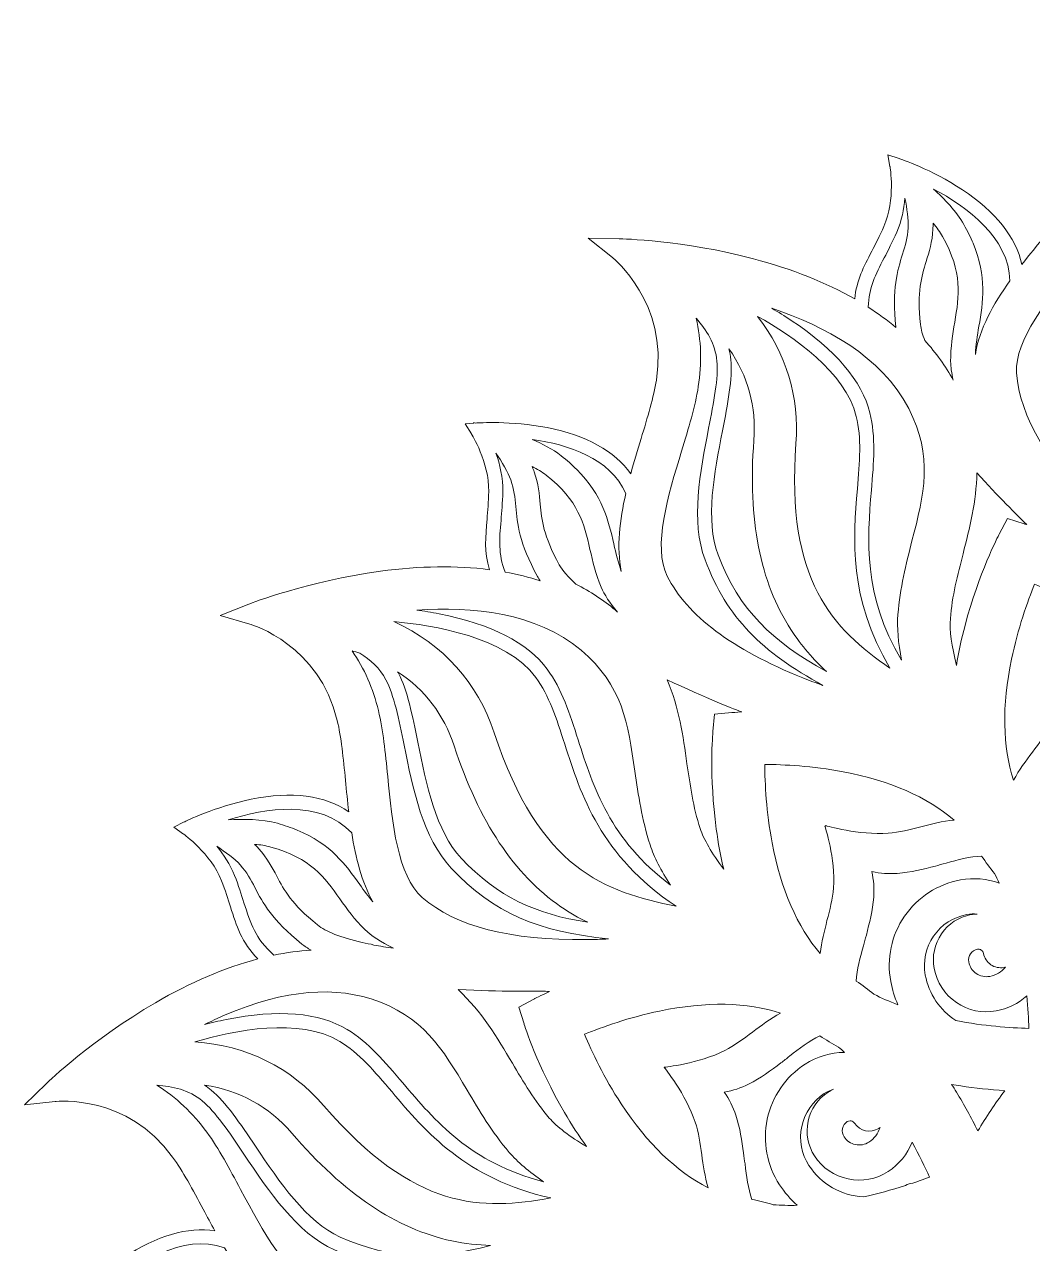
# Model space of a CAD drawing. Header units: millimetres. Extents: x 33 to 1311, y -849 to -20.
# Drawn here: x 903.3 to 1046.7, y -193.4 to -19.9 of the extents above; entities that cross this region are included whole.
import ezdxf

# ---------------------------------------------------------------- set-up
doc = ezdxf.new("R2010")
doc.units = ezdxf.units.MM
doc.header["$MEASUREMENT"] = 0
doc.layers.add('Layer 4', color=7, linetype='Continuous')

msp = doc.modelspace()

# ---------------------------------------------------------------- linework, layer by layer
at = {"layer": 'Layer 4', "lineweight": 0}
for points, knots in [([(1276.78, -244.55), (1276.68, -244.56), (1266.57, -245.61), (1260.06, -236.65), (1258.62, -234.67), (1257.2, -232.02), (1255.7, -229.21), (1255.09, -228.06), (1254.46, -226.88), (1253.81, -225.71), (1257.51, -226.09), (1261.66, -224.79), (1266.04, -221.84), (1270.42, -218.89), (1273.46, -215.37), (1273.59, -215.22), (1273.59, -215.22), (1274.68, -213.95), (1274.68, -213.95), (1274.68, -213.95), (1273.04, -213.6), (1273.04, -213.6), (1272.99, -213.58), (1268.4, -212.55), (1265.49, -209.53), (1264.47, -208.47), (1263.66, -207.51), (1262.88, -206.58), (1261.14, -204.5), (1259.67, -202.75), (1256.93, -201.42), (1260.96, -198.46), (1264.87, -194.52), (1268.57, -189.66), (1274.88, -181.38), (1278.35, -173.45), (1278.49, -173.12), (1278.49, -173.12), (1280.25, -169.06), (1280.25, -169.06), (1280.25, -169.06), (1276.39, -171.21), (1276.39, -171.21), (1276.3, -171.26), (1267.36, -176.09), (1257.92, -170.31), (1255.83, -169.03), (1253.51, -167.12), (1251.04, -165.1), (1249.87, -164.13), (1248.66, -163.14), (1247.43, -162.18), (1251.19, -161.23), (1254.71, -158.39), (1257.76, -153.78), (1260.68, -149.38), (1262.14, -144.96), (1262.2, -144.78), (1262.2, -144.78), (1262.73, -143.19), (1262.73, -143.19), (1262.73, -143.19), (1261.08, -143.48), (1261.08, -143.48), (1261.03, -143.49), (1256.39, -144.3), (1252.55, -142.62), (1251.19, -142.03), (1250.08, -141.45), (1249.01, -140.89), (1246.69, -139.68), (1244.72, -138.66), (1241.86, -138.42), (1244.3, -134.25), (1246.3, -129.3), (1247.8, -123.63), (1250.46, -113.57), (1250.63, -104.92), (1250.64, -104.55), (1250.64, -104.55), (1250.71, -100.14), (1250.71, -100.14), (1250.71, -100.14), (1247.96, -103.6), (1247.96, -103.6), (1247.9, -103.68), (1241.49, -111.57), (1230.55, -109.84), (1228.14, -109.46), (1225.26, -108.58), (1222.21, -107.65), (1220.66, -107.18), (1219.07, -106.7), (1217.47, -106.26), (1220.67, -103.97), (1222.89, -99.95), (1223.96, -94.43), (1224.97, -89.25), (1224.64, -84.61), (1224.62, -84.41), (1224.62, -84.41), (1224.49, -82.74), (1224.49, -82.74), (1224.49, -82.74), (1223.08, -83.65), (1223.08, -83.65), (1223.04, -83.67), (1219.06, -86.19), (1214.87, -86.11), (1213.4, -86.09), (1212.15, -85.97), (1210.94, -85.87), (1208.38, -85.64), (1206.21, -85.46), (1203.55, -86.28), (1204.18, -81.56), (1204.11, -76.3), (1203.34, -70.59), (1201.95, -60.27), (1198.8, -52.21), (1198.66, -51.87), (1198.66, -51.87), (1197.05, -47.8), (1197.05, -47.8), (1197.05, -47.8), (1195.83, -52.01), (1195.83, -52.01), (1195.71, -52.41), (1192.84, -61.86), (1182.13, -64.44), (1179.75, -65.01), (1176.75, -65.31), (1173.58, -65.61), (1171.87, -65.78), (1170.11, -65.95), (1168.35, -66.18), (1170.49, -62.83), (1171.04, -58.22), (1169.9, -52.64), (1168.85, -47.46), (1166.77, -43.31), (1166.68, -43.13), (1166.68, -43.13), (1165.92, -41.64), (1165.92, -41.64), (1165.92, -41.64), (1164.96, -43.01), (1164.96, -43.01), (1164.94, -43.05), (1162.22, -46.9), (1158.32, -48.43), (1156.95, -48.97), (1155.75, -49.35), (1154.59, -49.71), (1152.21, -50.46), (1150.18, -51.1), (1148.1, -52.78), (1146.86, -48.24), (1144.82, -43.49), (1141.97, -38.59), (1136.73, -29.59), (1130.74, -23.35), (1130.48, -23.09), (1130.48, -23.09), (1127.44, -19.95), (1127.44, -19.95), (1127.44, -19.95), (1127.92, -24.3), (1127.92, -24.3), (1127.96, -24.72), (1128.92, -34.55), (1120.02, -41.03), (1118.04, -42.47), (1115.38, -43.88), (1112.57, -45.38), (1111.06, -46.19), (1109.51, -47.02), (1107.97, -47.9), (1108.67, -43.99), (1107.4, -39.53), (1104.22, -34.81), (1101.27, -30.43), (1097.75, -27.39), (1097.61, -27.26), (1097.61, -27.26), (1096.33, -26.17), (1096.33, -26.17), (1096.33, -26.17), (1095.98, -27.81), (1095.98, -27.81), (1095.97, -27.86), (1094.93, -32.45), (1091.91, -35.36), (1090.85, -36.38), (1089.89, -37.19), (1088.96, -37.97), (1087.04, -39.57), (1085.41, -40.94), (1084.12, -43.29), (1081.25, -39.57), (1077.53, -35.95), (1073.02, -32.51), (1064.74, -26.21), (1056.81, -22.74), (1056.48, -22.59), (1056.48, -22.59), (1052.43, -20.83), (1052.43, -20.83), (1052.43, -20.83), (1054.57, -24.7), (1054.57, -24.7), (1054.62, -24.78), (1059.46, -33.72), (1053.68, -43.17), (1052.4, -45.26), (1050.49, -47.58), (1048.46, -50.04), (1047.38, -51.36), (1046.26, -52.72), (1045.19, -54.11), (1044.33, -50.24), (1041.45, -46.61), (1036.72, -43.47), (1032.32, -40.56), (1027.9, -39.09), (1027.72, -39.03), (1027.72, -39.03), (1026.13, -38.51), (1026.13, -38.51), (1026.13, -38.51), (1026.42, -40.16), (1026.42, -40.16), (1026.43, -40.21), (1027.24, -44.85), (1025.56, -48.69), (1024.97, -50.04), (1024.39, -51.16), (1023.83, -52.23), (1022.67, -54.45), (1021.68, -56.34), (1021.4, -59), (1017.31, -56.66), (1012.49, -54.74), (1007, -53.29), (996.94, -50.63), (988.28, -50.46), (987.92, -50.45), (987.92, -50.45), (983.5, -50.38), (983.5, -50.38), (983.5, -50.38), (986.96, -53.12), (986.96, -53.12), (987.04, -53.19), (994.93, -59.6), (993.2, -70.54), (992.82, -72.95), (991.95, -75.83), (991.02, -78.88), (990.52, -80.51), (990.01, -82.18), (989.55, -83.88), (987.27, -80.64), (983.24, -78.39), (977.67, -77.31), (972.49, -76.3), (967.85, -76.64), (967.65, -76.65), (967.65, -76.65), (967.5, -76.66), (967.5, -76.66), (967.5, -76.66), (967.19, -76.6), (967.19, -76.6), (967.19, -76.6), (967.25, -76.68), (967.25, -76.68), (967.25, -76.68), (965.98, -76.78), (965.98, -76.78), (965.98, -76.78), (966.89, -78.19), (966.89, -78.19), (966.91, -78.23), (969.43, -82.21), (969.35, -86.4), (969.33, -87.88), (969.22, -89.13), (969.11, -90.34), (968.89, -92.82), (968.7, -94.95), (969.45, -97.52), (964.78, -96.92), (959.59, -96.98), (953.95, -97.74), (943.64, -99.14), (935.58, -102.29), (935.24, -102.42), (935.24, -102.42), (931.17, -104.03), (931.17, -104.03), (931.17, -104.03), (935.37, -105.26), (935.37, -105.26), (935.77, -105.38), (945.23, -108.25), (947.81, -118.96), (948.38, -121.34), (948.67, -124.33), (948.98, -127.5), (949.12, -128.96), (949.27, -130.46), (949.45, -131.96), (946.08, -129.63), (941.34, -129.01), (935.55, -130.18), (930.38, -131.23), (926.22, -133.32), (926.05, -133.41), (926.05, -133.41), (924.55, -134.16), (924.55, -134.16), (924.55, -134.16), (925.93, -135.12), (925.93, -135.12), (925.97, -135.15), (929.82, -137.86), (931.35, -141.76), (931.89, -143.14), (932.26, -144.33), (932.63, -145.49), (933.48, -148.21), (934.2, -150.48), (936.49, -152.9), (931.85, -154.12), (926.98, -156.19), (921.95, -159.12), (912.96, -164.35), (906.72, -170.35), (906.46, -170.6), (906.46, -170.6), (903.31, -173.65), (903.31, -173.65), (903.31, -173.65), (907.67, -173.17), (907.67, -173.17), (908.08, -173.13), (917.92, -172.16), (924.4, -181.07), (925.83, -183.05), (927.25, -185.7), (928.75, -188.51), (929.29, -189.53), (929.84, -190.56), (930.41, -191.59), (926.54, -190.96), (922.14, -192.24), (917.5, -195.37), (913.12, -198.32), (910.08, -201.84), (909.95, -201.99), (909.95, -201.99), (908.86, -203.26), (908.86, -203.26), (908.86, -203.26), (910.49, -203.61), (910.49, -203.61), (910.54, -203.62), (915.14, -204.66), (918.04, -207.68), (919.07, -208.74), (919.87, -209.7), (920.65, -210.63), (922.6, -212.95), (924.2, -214.86), (927.62, -216.24), (923.56, -219.21), (919.61, -223.16), (915.88, -228.06), (909.57, -236.34), (906.1, -244.27), (905.96, -244.61), (905.96, -244.61), (904.2, -248.66), (904.2, -248.66), (904.2, -248.66), (908.06, -246.51), (908.06, -246.51), (908.15, -246.46), (917.09, -241.63), (926.54, -247.41), (928.62, -248.69), (930.95, -250.6), (933.41, -252.62), (934.25, -253.31), (935.11, -254.02), (935.98, -254.72), (932.17, -255.62), (928.6, -258.48), (925.5, -263.15), (922.59, -267.55), (921.12, -271.96), (921.06, -272.15), (921.06, -272.15), (920.54, -273.74), (920.54, -273.74), (920.54, -273.74), (922.19, -273.45), (922.19, -273.45), (922.24, -273.44), (926.88, -272.63), (930.72, -274.31), (932.07, -274.9), (933.18, -275.48), (934.26, -276.04), (936.99, -277.47), (939.23, -278.63), (943.04, -278.55), (940.39, -282.87), (938.24, -288.08), (936.65, -294.09), (933.99, -304.15), (933.82, -312.8), (933.81, -313.17), (933.81, -313.17), (933.74, -317.54), (933.74, -317.54), (933.74, -317.54), (936.49, -314.13), (936.49, -314.13), (936.75, -313.8), (943.02, -306.17), (953.9, -307.88), (956.31, -308.26), (959.19, -309.14), (962.24, -310.07), (963.15, -310.34), (964.07, -310.62), (965, -310.9), (961.94, -313.21), (959.81, -317.16), (958.76, -322.54), (957.76, -327.72), (958.09, -332.36), (958.11, -332.55), (958.11, -332.55), (958.23, -334.22), (958.23, -334.22), (958.23, -334.22), (959.64, -333.32), (959.64, -333.32), (959.68, -333.29), (963.66, -330.77), (967.85, -330.85), (969.33, -330.88), (970.58, -330.99), (971.79, -331.1), (974.94, -331.38), (977.51, -331.6), (981.14, -329.93), (980.28, -335.04), (980.25, -340.81), (981.11, -347.13), (982.5, -357.45), (985.66, -365.51), (985.79, -365.85), (985.79, -365.85), (987.4, -369.92), (987.4, -369.92), (987.4, -369.92), (988.63, -365.71), (988.63, -365.71), (988.74, -365.31), (991.62, -355.86), (1002.32, -353.28), (1004.7, -352.71), (1007.7, -352.42), (1010.87, -352.11), (1011.68, -352.03), (1012.5, -351.95), (1013.32, -351.86), (1011.55, -355.14), (1011.17, -359.48), (1012.24, -364.66), (1013.31, -369.85), (1015.42, -374.02), (1015.51, -374.2), (1015.51, -374.2), (1016.27, -375.7), (1016.27, -375.7), (1016.27, -375.7), (1017.24, -374.32), (1017.24, -374.32), (1017.26, -374.28), (1019.98, -370.43), (1023.91, -368.9), (1025.29, -368.37), (1026.5, -367.99), (1027.66, -367.63), (1030.69, -366.69), (1033.16, -365.92), (1035.88, -363), (1037.02, -368.12), (1039.22, -373.53), (1042.48, -379.13), (1047.72, -388.13), (1053.71, -394.37), (1053.97, -394.63), (1053.97, -394.63), (1057.04, -397.8), (1057.04, -397.8), (1057.04, -397.8), (1056.54, -393.42), (1056.54, -393.42), (1056.52, -393.31), (1055.48, -383.2), (1064.43, -376.69), (1066.41, -375.25), (1069.07, -373.84), (1071.88, -372.34), (1072.6, -371.95), (1073.34, -371.56), (1074.08, -371.16), (1073.86, -374.73), (1075.17, -378.71), (1077.99, -382.89), (1080.95, -387.26), (1084.46, -390.31), (1084.61, -390.43), (1084.61, -390.43), (1085.88, -391.53), (1085.88, -391.53), (1085.88, -391.53), (1086.24, -389.89), (1086.24, -389.89), (1086.25, -389.84), (1087.28, -385.25), (1090.3, -382.34), (1091.36, -381.31), (1092.33, -380.51), (1093.26, -379.73), (1095.63, -377.75), (1097.57, -376.12), (1098.95, -372.55), (1101.98, -376.94), (1106.16, -381.19), (1111.43, -385.21), (1119.71, -391.51), (1127.64, -394.98), (1127.97, -395.13), (1127.97, -395.13), (1132.02, -396.89), (1132.02, -396.89), (1132.02, -396.89), (1129.88, -393.03), (1129.88, -393.03), (1129.83, -392.94), (1124.99, -384), (1130.78, -374.55), (1132.05, -372.47), (1133.96, -370.14), (1135.99, -367.68), (1136.48, -367.08), (1136.98, -366.47), (1137.48, -365.86), (1138.72, -369.13), (1141.42, -372.2), (1145.49, -374.91), (1149.91, -377.85), (1154.34, -379.34), (1154.52, -379.4), (1154.52, -379.4), (1156.12, -379.93), (1156.12, -379.93), (1156.12, -379.93), (1155.82, -378.27), (1155.82, -378.27), (1155.81, -378.22), (1155, -373.55), (1156.67, -369.68), (1157.26, -368.32), (1157.84, -367.2), (1158.4, -366.12), (1159.81, -363.4), (1160.96, -361.16), (1160.9, -357.39), (1165.41, -360.34), (1170.96, -362.72), (1177.45, -364.43), (1187.52, -367.09), (1196.17, -367.27), (1196.53, -367.27), (1196.53, -367.27), (1200.95, -367.35), (1200.95, -367.35), (1200.95, -367.35), (1197.49, -364.6), (1197.49, -364.6), (1197.41, -364.53), (1189.52, -358.12), (1191.25, -347.18), (1191.63, -344.77), (1192.51, -341.89), (1193.43, -338.84), (1193.69, -338.02), (1193.94, -337.18), (1194.19, -336.33), (1196.57, -338.58), (1200.04, -340.18), (1204.47, -341.04), (1209.65, -342.05), (1214.29, -341.71), (1214.48, -341.7), (1214.48, -341.7), (1216.15, -341.57), (1216.15, -341.57), (1216.15, -341.57), (1215.25, -340.16), (1215.25, -340.16), (1215.22, -340.12), (1212.7, -336.14), (1212.78, -331.95), (1212.81, -330.47), (1212.92, -329.23), (1213.03, -328.02), (1213.28, -325.2), (1213.48, -322.84), (1212.33, -319.78), (1215.19, -320.34), (1218.26, -320.62), (1221.54, -320.62), (1224.39, -320.62), (1227.38, -320.41), (1230.51, -319.98), (1240.82, -318.59), (1248.88, -315.44), (1249.22, -315.31), (1249.22, -315.31), (1253.29, -313.7), (1253.29, -313.7), (1253.29, -313.7), (1249.09, -312.47), (1249.09, -312.47), (1248.69, -312.35), (1239.23, -309.48), (1236.65, -298.77), (1236.08, -296.39), (1235.79, -293.4), (1235.48, -290.22), (1235.38, -289.22), (1235.28, -288.2), (1235.17, -287.17), (1238.36, -288.65), (1242.46, -288.92), (1247.29, -287.94), (1252.46, -286.88), (1256.62, -284.8), (1256.79, -284.71), (1256.79, -284.71), (1258.28, -283.96), (1258.28, -283.96), (1258.28, -283.96), (1256.91, -283), (1256.91, -283), (1256.87, -282.97), (1253.02, -280.26), (1251.49, -276.36), (1250.95, -274.98), (1250.57, -273.78), (1250.21, -272.63), (1249.35, -269.9), (1248.64, -267.63), (1246.35, -265.22), (1251.47, -264.07), (1256.89, -261.87), (1262.5, -258.6), (1271.49, -253.37), (1277.73, -247.37), (1277.99, -247.12), (1277.99, -247.12), (1281.17, -244.05), (1281.17, -244.05), (1281.17, -244.05), (1276.78, -244.55), (1276.78, -244.55)], [0, 0, 0, 0, 1, 1, 1, 2, 2, 2, 3, 3, 3, 4, 4, 4, 5, 5, 5, 6, 6, 6, 7, 7, 7, 8, 8, 8, 9, 9, 9, 10, 10, 10, 11, 11, 11, 12, 12, 12, 13, 13, 13, 14, 14, 14, 15, 15, 15, 16, 16, 16, 17, 17, 17, 18, 18, 18, 19, 19, 19, 20, 20, 20, 21, 21, 21, 22, 22, 22, 23, 23, 23, 24, 24, 24, 25, 25, 25, 26, 26, 26, 27, 27, 27, 28, 28, 28, 29, 29, 29, 30, 30, 30, 31, 31, 31, 32, 32, 32, 33, 33, 33, 34, 34, 34, 35, 35, 35, 36, 36, 36, 37, 37, 37, 38, 38, 38, 39, 39, 39, 40, 40, 40, 41, 41, 41, 42, 42, 42, 43, 43, 43, 44, 44, 44, 45, 45, 45, 46, 46, 46, 47, 47, 47, 48, 48, 48, 49, 49, 49, 50, 50, 50, 51, 51, 51, 52, 52, 52, 53, 53, 53, 54, 54, 54, 55, 55, 55, 56, 56, 56, 57, 57, 57, 58, 58, 58, 59, 59, 59, 60, 60, 60, 61, 61, 61, 62, 62, 62, 63, 63, 63, 64, 64, 64, 65, 65, 65, 66, 66, 66, 67, 67, 67, 68, 68, 68, 69, 69, 69, 70, 70, 70, 71, 71, 71, 72, 72, 72, 73, 73, 73, 74, 74, 74, 75, 75, 75, 76, 76, 76, 77, 77, 77, 78, 78, 78, 79, 79, 79, 80, 80, 80, 81, 81, 81, 82, 82, 82, 83, 83, 83, 84, 84, 84, 85, 85, 85, 86, 86, 86, 87, 87, 87, 88, 88, 88, 89, 89, 89, 90, 90, 90, 91, 91, 91, 92, 92, 92, 93, 93, 93, 94, 94, 94, 95, 95, 95, 96, 96, 96, 97, 97, 97, 98, 98, 98, 99, 99, 99, 100, 100, 100, 101, 101, 101, 102, 102, 102, 103, 103, 103, 104, 104, 104, 105, 105, 105, 106, 106, 106, 107, 107, 107, 108, 108, 108, 109, 109, 109, 110, 110, 110, 111, 111, 111, 112, 112, 112, 113, 113, 113, 114, 114, 114, 115, 115, 115, 116, 116, 116, 117, 117, 117, 118, 118, 118, 119, 119, 119, 120, 120, 120, 121, 121, 121, 122, 122, 122, 123, 123, 123, 124, 124, 124, 125, 125, 125, 126, 126, 126, 127, 127, 127, 128, 128, 128, 129, 129, 129, 130, 130, 130, 131, 131, 131, 132, 132, 132, 133, 133, 133, 134, 134, 134, 135, 135, 135, 136, 136, 136, 137, 137, 137, 138, 138, 138, 139, 139, 139, 140, 140, 140, 141, 141, 141, 142, 142, 142, 143, 143, 143, 144, 144, 144, 145, 145, 145, 146, 146, 146, 147, 147, 147, 148, 148, 148, 149, 149, 149, 150, 150, 150, 151, 151, 151, 152, 152, 152, 153, 153, 153, 154, 154, 154, 155, 155, 155, 156, 156, 156, 157, 157, 157, 158, 158, 158, 159, 159, 159, 160, 160, 160, 161, 161, 161, 162, 162, 162, 163, 163, 163, 164, 164, 164, 165, 165, 165, 166, 166, 166, 167, 167, 167, 168, 168, 168, 169, 169, 169, 170, 170, 170, 171, 171, 171, 172, 172, 172, 173, 173, 173, 174, 174, 174, 175, 175, 175, 176, 176, 176, 177, 177, 177, 178, 178, 178, 179, 179, 179, 180, 180, 180, 181, 181, 181, 182, 182, 182, 183, 183, 183, 184, 184, 184, 185, 185, 185, 186, 186, 186, 187, 187, 187, 188, 188, 188, 189, 189, 189, 190, 190, 190, 191, 191, 191, 192, 192, 192, 193, 193, 193, 194, 194, 194, 195, 195, 195, 196, 196, 196, 197, 197, 197, 198, 198, 198, 199, 199, 199, 200, 200, 200, 201, 201, 201, 202, 202, 202, 203, 203, 203, 204, 204, 204, 205, 205, 205, 206, 206, 206, 207, 207, 207, 208, 208, 208, 209, 209, 209, 210, 210, 210, 211, 211, 211, 212, 212, 212, 213, 213, 213, 214, 214, 214, 215, 215, 215, 216, 216, 216, 217, 217, 217, 218, 218, 218, 219, 219, 219, 220, 220, 220, 221, 221, 221, 222, 222, 222, 223, 223, 223, 224, 224, 224, 225, 225, 225, 226, 226, 226, 227, 227, 227, 228, 228, 228, 228]), ([(1053.13, -53.86), (1055.29, -51.24), (1057.33, -48.76), (1058.82, -46.32), (1060.59, -43.43), (1061.73, -40.39), (1062.25, -37.24), (1062.98, -39.3), (1063.35, -41.66), (1062.64, -43.96), (1061.94, -46.26), (1059.98, -49.21), (1057.9, -52.34), (1054.4, -57.62), (1050.43, -63.61), (1050.26, -69.45), (1050.01, -78.3), (1052.65, -84.56), (1058.87, -92.31), (1058.12, -91.63), (1057.39, -90.95), (1056.69, -90.26), (1048.97, -82.71), (1044.84, -75.73), (1044.43, -69.52), (1044.11, -64.83), (1048.9, -59.01), (1053.13, -53.86)], [0, 0, 0, 0, 1, 1, 1, 2, 2, 2, 3, 3, 3, 4, 4, 4, 5, 5, 5, 6, 6, 6, 7, 7, 7, 8, 8, 8, 9, 9, 9, 9]), ([(1025.6, -53.16), (1026.15, -52.1), (1026.77, -50.91), (1027.39, -49.49), (1028.09, -47.89), (1028.42, -46.2), (1028.55, -44.69), (1028.83, -46.11), (1029.08, -47.76), (1029.02, -48.87), (1028.94, -50.3), (1028.6, -51.39), (1028.21, -52.64), (1027.49, -54.96), (1026.68, -57.58), (1027.26, -63.03), (1027.26, -63.05), (1027.27, -63.06), (1027.27, -63.08), (1026.06, -62.05), (1024.74, -61.08), (1023.32, -60.17), (1023.41, -57.36), (1024.33, -55.58), (1025.6, -53.16)], [0, 0, 0, 0, 1, 1, 1, 2, 2, 2, 3, 3, 3, 4, 4, 4, 5, 5, 5, 6, 6, 6, 7, 7, 7, 8, 8, 8, 8]), ([(1043.47, -56.42), (1041.09, -59.78), (1039.14, -63.29), (1038.56, -66.9), (1038.63, -65.53), (1038.84, -64.24), (1039.07, -62.89), (1039.64, -59.44), (1040.24, -55.9), (1038.24, -51.08), (1037.89, -50.24), (1037.46, -49.36), (1036.94, -48.43), (1035.88, -46.54), (1034.15, -44.75), (1032.62, -43.38), (1037.34, -45.88), (1043.36, -50.28), (1043.47, -56.42)], [0, 0, 0, 0, 1, 1, 1, 2, 2, 2, 3, 3, 3, 4, 4, 4, 5, 5, 5, 6, 6, 6, 6]), ([(1035.63, -62.31), (1035.34, -64.05), (1035.04, -65.85), (1035.05, -67.9), (1035.05, -68.68), (1035.17, -69.55), (1035.42, -70.55), (1034.34, -68.57), (1032.98, -66.68), (1031.38, -64.93), (1031.04, -64.06), (1030.83, -63.3), (1030.76, -62.66), (1030.25, -57.92), (1030.89, -55.86), (1031.57, -53.68), (1031.99, -52.32), (1032.43, -50.93), (1032.53, -49.06), (1032.54, -48.81), (1032.55, -48.54), (1032.54, -48.24), (1033.07, -48.86), (1033.54, -49.5), (1033.9, -50.14), (1036.8, -55.3), (1036.26, -58.54), (1035.63, -62.31)], [0, 0, 0, 0, 1, 1, 1, 2, 2, 2, 3, 3, 3, 4, 4, 4, 5, 5, 5, 6, 6, 6, 7, 7, 7, 8, 8, 8, 9, 9, 9, 9]), ([(1029.08, -74.58), (1032.62, -81.47), (1031.27, -86.74), (1029.55, -93.42), (1028.71, -96.71), (1027.84, -100.12), (1027.55, -103.91), (1027.4, -105.73), (1027.58, -107.89), (1028.06, -110.39), (1022.55, -101.09), (1023.19, -93.25), (1023.78, -86.2), (1024.11, -82.31), (1024.41, -78.64), (1023.57, -75.22), (1022.44, -70.67), (1018.68, -66.24), (1012.38, -62.05), (1011.44, -61.42), (1010.51, -60.85), (1009.63, -60.34), (1017.04, -62.82), (1025.25, -67.15), (1029.08, -74.58)], [0, 0, 0, 0, 1, 1, 1, 2, 2, 2, 3, 3, 3, 4, 4, 4, 5, 5, 5, 6, 6, 6, 7, 7, 7, 8, 8, 8, 8]), ([(996.79, -80.64), (997.78, -77.38), (998.71, -74.31), (999.16, -71.48), (999.69, -68.13), (999.58, -64.87), (998.85, -61.76), (1000.32, -63.38), (1001.58, -65.43), (1001.81, -67.84), (1002.03, -70.23), (1001.35, -73.71), (1000.63, -77.39), (999.42, -83.61), (998.04, -90.67), (1000.12, -96.12), (1003.28, -104.42), (1008.13, -109.2), (1016.89, -113.99), (1015.91, -113.64), (1014.95, -113.27), (1014.01, -112.9), (1003.99, -108.88), (997.5, -104.01), (994.74, -98.43), (992.65, -94.22), (994.85, -87), (996.79, -80.64)], [0, 0, 0, 0, 1, 1, 1, 2, 2, 2, 3, 3, 3, 4, 4, 4, 5, 5, 5, 6, 6, 6, 7, 7, 7, 8, 8, 8, 9, 9, 9, 9]), ([(1021.63, -75.71), (1022.39, -78.8), (1022.11, -82.15), (1021.79, -86.04), (1021.2, -93.09), (1020.5, -101.58), (1026.42, -111.53), (1018.34, -105.94), (1011.57, -99.13), (1013.05, -79.57), (1013.55, -72.93), (1011.66, -66.75), (1007.58, -61.48), (1012.67, -64.32), (1020.07, -69.41), (1021.63, -75.71)], [0, 0, 0, 0, 1, 1, 1, 2, 2, 2, 3, 3, 3, 4, 4, 4, 5, 5, 5, 5]), ([(1012.33, -106.04), (1013.83, -108.36), (1015.56, -110.31), (1017.39, -112.02), (1009.62, -107.72), (1004.98, -103.27), (1001.99, -95.41), (1000.11, -90.49), (1001.43, -83.73), (1002.6, -77.78), (1003.34, -73.95), (1004.05, -70.33), (1003.8, -67.65), (1003.75, -67.11), (1003.65, -66.59), (1003.52, -66.08), (1006.23, -69.97), (1007.42, -74.33), (1007.06, -79.12), (1006.21, -90.45), (1007.93, -99.25), (1012.33, -106.04)], [0, 0, 0, 0, 1, 1, 1, 2, 2, 2, 3, 3, 3, 4, 4, 4, 5, 5, 5, 6, 6, 6, 7, 7, 7, 7]), ([(988.85, -86.67), (987.97, -90.5), (987.52, -94.32), (988.21, -97.76), (987.75, -96.46), (987.45, -95.18), (987.14, -93.84), (986.36, -90.44), (985.55, -86.95), (981.86, -83.26), (981.22, -82.61), (980.48, -81.96), (979.64, -81.3), (978.45, -80.37), (976.98, -79.6), (975.54, -78.99), (980.59, -79.7), (986.64, -81.63), (988.85, -86.67)], [0, 0, 0, 0, 1, 1, 1, 2, 2, 2, 3, 3, 3, 4, 4, 4, 5, 5, 5, 6, 6, 6, 6]), ([(971.1, -90.51), (971.21, -89.33), (971.32, -87.99), (971.35, -86.44), (971.39, -84.44), (970.94, -82.51), (970.38, -80.94), (971.2, -82.17), (972.12, -83.66), (972.49, -84.74), (972.97, -86.1), (973.07, -87.23), (973.19, -88.54), (973.41, -90.95), (973.67, -93.68), (976.29, -98.5), (976.4, -98.7), (976.53, -98.91), (976.66, -99.11), (975.08, -98.59), (973.42, -98.18), (971.68, -97.86), (970.69, -95.23), (970.86, -93.23), (971.1, -90.51)], [0, 0, 0, 0, 1, 1, 1, 2, 2, 2, 3, 3, 3, 4, 4, 4, 5, 5, 5, 6, 6, 6, 7, 7, 7, 8, 8, 8, 8]), ([(987.67, -103.55), (987.56, -103.44), (987.44, -103.34), (987.33, -103.25), (985.67, -101.84), (983.8, -100.61), (981.76, -99.58), (980.63, -98.57), (979.83, -97.64), (979.38, -96.82), (977.1, -92.64), (976.9, -90.49), (976.69, -88.21), (976.56, -86.8), (976.43, -85.34), (975.81, -83.58), (975.73, -83.34), (975.63, -83.09), (975.51, -82.82), (976.23, -83.19), (976.92, -83.6), (977.5, -84.05), (982.15, -87.71), (982.89, -90.91), (983.75, -94.63), (984.15, -96.35), (984.56, -98.13), (985.35, -100.02), (985.79, -101.08), (986.56, -102.24), (987.67, -103.55)], [0, 0, 0, 0, 1, 1, 1, 2, 2, 2, 3, 3, 3, 4, 4, 4, 5, 5, 5, 6, 6, 6, 7, 7, 7, 8, 8, 8, 9, 9, 9, 10, 10, 10, 10]), ([(1045.5, -90.99), (1045.5, -90.99), (1043.12, -90.25), (1043.12, -90.25), (1043.12, -90.25), (1041.96, -92.46), (1041.96, -92.46), (1041.84, -92.68), (1039.04, -98.03), (1037.09, -105.45), (1036.59, -107.37), (1036.18, -109.27), (1035.88, -111.13), (1035.19, -108.38), (1034.88, -106.11), (1035.01, -104.48), (1035.25, -101.33), (1036.04, -98.24), (1036.81, -95.26), (1037.75, -91.58), (1038.71, -87.82), (1038.77, -83.73), (1041.79, -87.07), (1044.54, -89.81), (1045.87, -91.11), (1045.65, -91.04), (1045.52, -91), (1045.5, -90.99)], [0, 0, 0, 0, 1, 1, 1, 2, 2, 2, 3, 3, 3, 4, 4, 4, 5, 5, 5, 6, 6, 6, 7, 7, 7, 8, 8, 8, 9, 9, 9, 9]), ([(1068.85, -117.2), (1067.24, -116.71), (1065.62, -116.48), (1064.12, -116.27), (1062.55, -116.05), (1060.94, -115.82), (1059.47, -115.34), (1055.51, -114.03), (1051.52, -111.01), (1051.52, -111.01), (1051.52, -111.01), (1051.17, -115.83), (1049.29, -119.55), (1048.6, -120.94), (1047.62, -122.24), (1046.67, -123.5), (1045.76, -124.7), (1044.79, -126), (1044, -127.46), (1042.43, -122.68), (1042.32, -116.91), (1043.7, -110.27), (1044.6, -105.92), (1045.99, -102.05), (1046.99, -99.57), (1049.46, -100.62), (1053.18, -102.37), (1056.89, -104.81), (1062.57, -108.54), (1066.58, -112.7), (1068.85, -117.2)], [0, 0, 0, 0, 1, 1, 1, 2, 2, 2, 3, 3, 3, 4, 4, 4, 5, 5, 5, 6, 6, 6, 7, 7, 7, 8, 8, 8, 9, 9, 9, 10, 10, 10, 10]), ([(982.5, -108.98), (988.4, -113.99), (989.17, -119.37), (990.14, -126.2), (990.63, -129.56), (991.12, -133.04), (992.3, -136.67), (992.87, -138.39), (993.84, -140.31), (995.22, -142.41), (986.61, -135.93), (984.22, -128.46), (982.07, -121.74), (980.88, -118.02), (979.76, -114.51), (977.67, -111.68), (974.89, -107.9), (969.71, -105.25), (962.3, -103.79), (961.19, -103.57), (960.13, -103.4), (959.12, -103.26), (966.91, -102.73), (976.13, -103.59), (982.5, -108.98)], [0, 0, 0, 0, 1, 1, 1, 2, 2, 2, 3, 3, 3, 4, 4, 4, 5, 5, 5, 6, 6, 6, 7, 7, 7, 8, 8, 8, 8]), ([(970.14, -120.72), (967.8, -113.6), (962.88, -108.16), (955.87, -104.91), (961.47, -105.4), (971.79, -107.08), (976.06, -112.86), (977.95, -115.43), (978.98, -118.64), (980.16, -122.35), (982.45, -129.5), (985.24, -138.21), (996, -145.4), (985.91, -143.36), (976.53, -140.19), (970.14, -120.72)], [0, 0, 0, 0, 1, 1, 1, 2, 2, 2, 3, 3, 3, 4, 4, 4, 5, 5, 5, 5]), ([(954.98, -126.93), (954.65, -123.54), (954.34, -120.35), (953.67, -117.57), (952.91, -114.42), (951.65, -111.57), (949.91, -109.05), (950.27, -109.16), (950.64, -109.28), (951.02, -109.41), (952.5, -110.32), (953.86, -111.53), (954.74, -113.19), (955.86, -115.31), (956.57, -118.78), (957.31, -122.46), (958.57, -128.67), (959.99, -135.71), (964, -139.96), (970.11, -146.43), (976.43, -148.98), (986.39, -150.05), (985.32, -150.1), (984.27, -150.14), (983.24, -150.15), (972.44, -150.27), (964.59, -148.26), (959.9, -144.15), (956.36, -141.06), (955.63, -133.56), (954.98, -126.93)], [0, 0, 0, 0, 1, 1, 1, 2, 2, 2, 3, 3, 3, 4, 4, 4, 5, 5, 5, 6, 6, 6, 7, 7, 7, 8, 8, 8, 9, 9, 9, 10, 10, 10, 10]), ([(983.43, -147.68), (976, -146.52), (970.64, -144.07), (965.46, -138.59), (961.84, -134.75), (960.48, -128.01), (959.27, -122.06), (958.5, -118.24), (957.77, -114.63), (956.51, -112.25), (956.47, -112.18), (956.43, -112.11), (956.39, -112.04), (960.27, -114.58), (962.97, -118.11), (964.44, -122.6), (967.99, -133.39), (972.95, -140.87), (979.61, -145.46), (980.87, -146.32), (982.14, -147.05), (983.43, -147.68)], [0, 0, 0, 0, 1, 1, 1, 2, 2, 2, 3, 3, 3, 4, 4, 4, 5, 5, 5, 6, 6, 6, 7, 7, 7, 7]), ([(1005.31, -117.75), (1005.31, -117.75), (1005.34, -117.76), (1005.34, -117.76), (1004.5, -117.8), (1004, -117.85), (1003.95, -117.85), (1003.95, -117.85), (1001.47, -118.08), (1001.47, -118.08), (1001.47, -118.08), (1001.24, -120.56), (1001.24, -120.56), (1001.21, -120.81), (1000.68, -126.81), (1001.72, -134.43), (1001.98, -136.4), (1002.33, -138.3), (1002.77, -140.13), (1001.07, -137.86), (999.93, -135.88), (999.42, -134.33), (998.44, -131.32), (997.99, -128.17), (997.55, -125.12), (996.99, -121.18), (996.41, -117.14), (994.73, -113.17), (1000.17, -115.76), (1004.7, -117.52), (1005.31, -117.75)], [0, 0, 0, 0, 1, 1, 1, 2, 2, 2, 3, 3, 3, 4, 4, 4, 5, 5, 5, 6, 6, 6, 7, 7, 7, 8, 8, 8, 9, 9, 9, 10, 10, 10, 10]), ([(1035.54, -133.14), (1033.87, -133.3), (1032.29, -133.71), (1030.82, -134.09), (1029.29, -134.48), (1027.71, -134.89), (1026.17, -135.01), (1022.01, -135.31), (1017.29, -133.93), (1017.29, -133.93), (1017.29, -133.93), (1017.29, -133.93), (1017.29, -133.93), (1017.29, -133.93), (1017.29, -133.93), (1017.29, -133.93), (1017.29, -133.93), (1017.17, -134.05), (1017.17, -134.05), (1017.17, -134.05), (1018.69, -138.63), (1018.38, -142.79), (1018.27, -144.34), (1017.86, -145.92), (1017.46, -147.44), (1017.09, -148.9), (1016.68, -150.47), (1016.51, -152.13), (1013.23, -148.32), (1010.93, -143.02), (1009.66, -136.36), (1008.82, -132), (1008.63, -127.89), (1008.61, -125.22), (1011.28, -125.24), (1015.39, -125.44), (1019.75, -126.27), (1026.43, -127.54), (1031.73, -129.85), (1035.54, -133.14)], [0, 0, 0, 0, 1, 1, 1, 2, 2, 2, 3, 3, 3, 4, 4, 4, 5, 5, 5, 6, 6, 6, 7, 7, 7, 8, 8, 8, 9, 9, 9, 10, 10, 10, 11, 11, 11, 12, 12, 12, 13, 13, 13, 13]), ([(949.86, -134.96), (950.43, -138.51), (951.29, -141.94), (952.85, -144.77), (952.21, -143.98), (951.62, -143.17), (951.02, -142.32), (948.99, -139.48), (946.9, -136.56), (942.09, -134.56), (941.24, -134.21), (940.31, -133.89), (939.29, -133.6), (937.07, -132.98), (934.39, -132.97), (932.28, -133.11), (937.53, -131.45), (945.41, -130.14), (949.86, -134.96)], [0, 0, 0, 0, 1, 1, 1, 2, 2, 2, 3, 3, 3, 4, 4, 4, 5, 5, 5, 6, 6, 6, 6]), ([(934.54, -144.89), (934.18, -143.76), (933.78, -142.47), (933.21, -141.03), (932.58, -139.43), (931.64, -138.02), (930.68, -136.87), (931.89, -137.68), (933.26, -138.68), (934, -139.51), (934.96, -140.59), (935.49, -141.59), (936.1, -142.75), (937.23, -144.9), (938.5, -147.33), (942.77, -150.77), (943.16, -151.08), (943.6, -151.37), (944.08, -151.65), (942.36, -151.75), (940.6, -151.98), (938.79, -152.35), (936.13, -149.95), (935.47, -147.87), (934.54, -144.89)], [0, 0, 0, 0, 1, 1, 1, 2, 2, 2, 3, 3, 3, 4, 4, 4, 5, 5, 5, 6, 6, 6, 7, 7, 7, 8, 8, 8, 8]), ([(955.8, -151.37), (954.82, -151.23), (953.89, -151.07), (953.02, -150.91), (952.49, -150.78), (951.92, -150.66), (951.33, -150.55), (948.33, -149.86), (946.19, -149.02), (944.98, -148.04), (941.28, -145.06), (940.28, -143.15), (939.21, -141.12), (938.55, -139.87), (937.87, -138.57), (936.62, -137.18), (936.46, -136.99), (936.27, -136.79), (936.05, -136.59), (936.86, -136.65), (937.65, -136.77), (938.36, -136.97), (944.05, -138.56), (945.97, -141.24), (948.18, -144.35), (949.21, -145.79), (950.27, -147.27), (951.73, -148.72), (951.73, -148.72), (951.73, -148.72), (951.73, -148.72), (952.63, -149.62), (953.97, -150.49), (955.8, -151.37)], [0, 0, 0, 0, 1, 1, 1, 2, 2, 2, 3, 3, 3, 4, 4, 4, 5, 5, 5, 6, 6, 6, 7, 7, 7, 8, 8, 8, 9, 9, 9, 10, 10, 10, 11, 11, 11, 11]), ([(1036.45, -141.65), (1033.19, -142.26), (1030.37, -144.1), (1028.49, -146.82), (1026.62, -149.55), (1025.92, -152.85), (1026.53, -156.1), (1026.74, -157.24), (1027.08, -158.35), (1027.55, -159.41), (1026.34, -158.95), (1025.2, -158.45), (1024.14, -157.91), (1023.32, -157.25), (1022.49, -156.62), (1021.63, -156.04), (1021.7, -154.38), (1022.18, -152.67), (1022.64, -151.02), (1022.78, -150.5), (1022.93, -149.99), (1023.06, -149.49), (1023.5, -147.79), (1023.95, -146.03), (1024.1, -144.09), (1024.19, -142.88), (1024.1, -141.67), (1023.84, -140.46), (1025.04, -140.72), (1026.25, -140.81), (1027.46, -140.72), (1029.4, -140.58), (1031.16, -140.12), (1032.87, -139.68), (1033.37, -139.55), (1033.87, -139.41), (1034.39, -139.27), (1036.06, -138.8), (1037.77, -138.32), (1039.45, -138.26), (1040.03, -139.1), (1040.65, -139.94), (1041.3, -140.74), (1041.53, -141.19), (1041.75, -141.65), (1041.96, -142.12), (1040.22, -141.47), (1038.32, -141.31), (1036.45, -141.65)], [0, 0, 0, 0, 1, 1, 1, 2, 2, 2, 3, 3, 3, 4, 4, 4, 5, 5, 5, 6, 6, 6, 7, 7, 7, 8, 8, 8, 9, 9, 9, 10, 10, 10, 11, 11, 11, 12, 12, 12, 13, 13, 13, 14, 14, 14, 15, 15, 15, 16, 16, 16, 16]), ([(1035.8, -161.67), (1033.52, -160.2), (1031.94, -157.85), (1031.44, -155.19), (1031.08, -153.25), (1031.5, -151.28), (1032.62, -149.65), (1033.73, -148.03), (1035.42, -146.93), (1037.36, -146.57), (1037.85, -146.48), (1038.34, -146.46), (1038.82, -146.5), (1038.53, -146.51), (1038.24, -146.54), (1037.94, -146.59), (1036.22, -146.91), (1034.73, -147.88), (1033.74, -149.33), (1032.75, -150.77), (1032.38, -152.51), (1032.7, -154.23), (1033.07, -156.22), (1034.19, -157.94), (1035.86, -159.09), (1037.52, -160.23), (1039.53, -160.66), (1041.52, -160.29), (1043.17, -159.98), (1044.67, -159.23), (1045.88, -158.12), (1046.05, -159.87), (1046.14, -161.45), (1046.18, -162.78), (1043.44, -162.7), (1039.78, -162.42), (1035.8, -161.67)], [0, 0, 0, 0, 1, 1, 1, 2, 2, 2, 3, 3, 3, 4, 4, 4, 5, 5, 5, 6, 6, 6, 7, 7, 7, 8, 8, 8, 9, 9, 9, 10, 10, 10, 11, 11, 11, 12, 12, 12, 12]), ([(1042.64, -154.1), (1042.71, -154.09), (1042.78, -154.07), (1042.85, -154.05), (1042.28, -154.74), (1041.5, -155.21), (1040.61, -155.37), (1039.93, -155.5), (1039.25, -155.35), (1038.68, -154.96), (1038.12, -154.58), (1037.74, -153.99), (1037.62, -153.32), (1037.54, -152.9), (1037.62, -152.5), (1037.86, -152.16), (1038.1, -151.81), (1038.45, -151.58), (1038.86, -151.51), (1038.9, -151.5), (1038.95, -151.5), (1039, -151.5), (1039.15, -151.5), (1039.29, -151.54), (1039.41, -151.63), (1039.58, -151.74), (1039.69, -151.9), (1039.72, -152.1), (1039.84, -152.76), (1040.21, -153.33), (1040.76, -153.71), (1041.32, -154.08), (1041.98, -154.23), (1042.64, -154.1)], [0, 0, 0, 0, 1, 1, 1, 2, 2, 2, 3, 3, 3, 4, 4, 4, 5, 5, 5, 6, 6, 6, 7, 7, 7, 8, 8, 8, 9, 9, 9, 10, 10, 10, 11, 11, 11, 11]), ([(952.62, -158.59), (959.99, -160.95), (962.77, -165.64), (966.28, -171.56), (968.01, -174.49), (969.8, -177.52), (972.28, -180.41), (973.45, -181.78), (975.08, -183.17), (977.15, -184.58), (966.75, -181.89), (961.68, -175.91), (957.13, -170.53), (954.61, -167.55), (952.23, -164.74), (949.22, -162.92), (945.2, -160.5), (939.41, -160.02), (931.99, -161.51), (930.93, -161.73), (929.91, -161.97), (928.95, -162.21), (929.4, -161.99), (929.84, -161.78), (930.28, -161.57), (930.28, -161.57), (930.28, -161.57), (930.28, -161.57), (938.84, -157.59), (946.36, -156.58), (952.62, -158.59)], [0, 0, 0, 0, 1, 1, 1, 2, 2, 2, 3, 3, 3, 4, 4, 4, 5, 5, 5, 6, 6, 6, 7, 7, 7, 8, 8, 8, 9, 9, 9, 10, 10, 10, 10]), ([(976.88, -157.46), (977.25, -157.49), (977.63, -157.51), (978.01, -157.53), (976.68, -158.13), (975.91, -158.53), (975.84, -158.57), (975.84, -158.57), (973.64, -159.73), (973.64, -159.73), (973.64, -159.73), (974.37, -162.11), (974.37, -162.11), (974.45, -162.36), (976.27, -168.13), (980.12, -174.74), (981.12, -176.45), (982.17, -178.07), (983.27, -179.59), (980.84, -178.15), (979.02, -176.76), (977.96, -175.52), (975.91, -173.12), (974.29, -170.38), (972.71, -167.73), (970.57, -164.1), (968.37, -160.39), (965, -157.25), (971.09, -157.58), (976.16, -157.48), (976.88, -157.46)], [0, 0, 0, 0, 1, 1, 1, 2, 2, 2, 3, 3, 3, 4, 4, 4, 5, 5, 5, 6, 6, 6, 7, 7, 7, 8, 8, 8, 9, 9, 9, 10, 10, 10, 10]), ([(1010.87, -160.61), (1009.39, -161.4), (1008.09, -162.38), (1006.87, -163.3), (1005.61, -164.24), (1004.31, -165.22), (1002.93, -165.92), (999.2, -167.8), (994.33, -168.29), (994.33, -168.29), (994.33, -168.29), (994.32, -168.32), (994.32, -168.32), (994.32, -168.32), (994.31, -168.32), (994.31, -168.32), (994.31, -168.32), (994.32, -168.32), (994.32, -168.32), (994.32, -168.32), (997.41, -172.13), (998.71, -176.1), (999.2, -177.57), (999.43, -179.18), (999.65, -180.74), (999.86, -182.23), (1000.08, -183.84), (1000.56, -185.43), (996.07, -183.17), (991.92, -179.16), (988.19, -173.5), (985.76, -169.79), (984, -166.07), (982.96, -163.6), (985.44, -162.6), (989.31, -161.21), (993.66, -160.3), (1000.31, -158.93), (1006.09, -159.03), (1010.87, -160.61)], [0, 0, 0, 0, 1, 1, 1, 2, 2, 2, 3, 3, 3, 4, 4, 4, 5, 5, 5, 6, 6, 6, 7, 7, 7, 8, 8, 8, 9, 9, 9, 10, 10, 10, 11, 11, 11, 12, 12, 12, 13, 13, 13, 13]), ([(945.9, -173.77), (941.2, -168.31), (934.9, -165.2), (927.56, -164.69), (933.12, -163.04), (942.42, -161.15), (948.18, -164.63), (950.91, -166.28), (953.09, -168.85), (955.6, -171.82), (960.34, -177.42), (966.09, -184.21), (978.17, -186.88), (968.44, -188.68), (958.79, -188.76), (945.9, -173.77)], [0, 0, 0, 0, 1, 1, 1, 2, 2, 2, 3, 3, 3, 4, 4, 4, 5, 5, 5, 5]), ([(1010.91, -167.68), (1011.32, -167.37), (1011.73, -167.04), (1012.15, -166.71), (1013.51, -165.64), (1014.91, -164.54), (1016.44, -163.84), (1017.3, -164.4), (1018.19, -164.94), (1019.11, -165.43), (1019.39, -165.67), (1019.67, -165.92), (1019.94, -166.18), (1017.97, -166.19), (1016.04, -166.76), (1014.34, -167.86), (1011.57, -169.67), (1009.66, -172.44), (1008.97, -175.68), (1008.29, -178.92), (1008.9, -182.23), (1010.71, -185.01), (1011.42, -186.1), (1012.26, -187.08), (1013.22, -187.94), (1012.04, -187.97), (1010.91, -187.94), (1009.81, -187.86), (1008.81, -187.56), (1007.8, -187.3), (1006.79, -187.09), (1006.21, -185.53), (1006, -183.77), (1005.8, -182.06), (1005.73, -181.53), (1005.67, -181.01), (1005.6, -180.49), (1005.35, -178.75), (1005.1, -176.95), (1004.49, -175.1), (1004.11, -173.95), (1003.57, -172.87), (1002.86, -171.85), (1004.08, -171.63), (1005.23, -171.25), (1006.31, -170.71), (1008.05, -169.83), (1009.5, -168.74), (1010.91, -167.68), (1010.91, -167.68), (1010.91, -167.68), (1010.91, -167.68)], [0, 0, 0, 0, 1, 1, 1, 2, 2, 2, 3, 3, 3, 4, 4, 4, 5, 5, 5, 6, 6, 6, 7, 7, 7, 8, 8, 8, 9, 9, 9, 10, 10, 10, 11, 11, 11, 12, 12, 12, 13, 13, 13, 14, 14, 14, 15, 15, 15, 16, 16, 16, 17, 17, 17, 17]), ([(922.15, -170.87), (924.36, -170.97), (926.72, -171.53), (928.61, -173.09), (930.46, -174.62), (932.44, -177.56), (934.53, -180.67), (938.07, -185.93), (942.08, -191.89), (947.41, -194.28), (955.54, -197.92), (962.36, -197.86), (971.98, -195.03), (971, -195.49), (970.03, -195.93), (969.07, -196.34), (959.14, -200.58), (951.11, -201.73), (945.2, -199.73), (940.76, -198.23), (937.21, -191.58), (934.07, -185.7), (932.47, -182.7), (930.96, -179.87), (929.28, -177.55), (927.27, -174.8), (924.88, -172.56), (922.15, -170.87)], [0, 0, 0, 0, 1, 1, 1, 2, 2, 2, 3, 3, 3, 4, 4, 4, 5, 5, 5, 6, 6, 6, 7, 7, 7, 8, 8, 8, 9, 9, 9, 9]), ([(941.35, -177.68), (948.76, -186.3), (956.2, -191.31), (964.11, -193), (965.99, -193.4), (967.83, -193.6), (969.61, -193.65), (961.69, -195.76), (955.52, -195.72), (948.23, -192.45), (943.42, -190.3), (939.58, -184.59), (936.19, -179.55), (934.01, -176.32), (931.96, -173.26), (929.88, -171.55), (929.58, -171.29), (929.26, -171.06), (928.94, -170.85), (933.9, -171.58), (938.07, -173.87), (941.35, -177.68)], [0, 0, 0, 0, 1, 1, 1, 2, 2, 2, 3, 3, 3, 4, 4, 4, 5, 5, 5, 6, 6, 6, 7, 7, 7, 7]), ([(1022.63, -186.75), (1019.49, -186.57), (1016.61, -184.91), (1014.9, -182.28), (1013.82, -180.63), (1013.46, -178.65), (1013.87, -176.72), (1014.28, -174.79), (1015.41, -173.13), (1017.07, -172.05), (1017.48, -171.78), (1017.93, -171.57), (1018.39, -171.43), (1018.12, -171.55), (1017.87, -171.69), (1017.62, -171.85), (1016.15, -172.8), (1015.14, -174.27), (1014.78, -175.99), (1014.42, -177.7), (1014.74, -179.45), (1015.69, -180.92), (1016.8, -182.61), (1018.49, -183.77), (1020.47, -184.19), (1022.44, -184.61), (1024.47, -184.24), (1026.16, -183.13), (1027.72, -182.12), (1028.9, -180.67), (1029.57, -178.97), (1030.58, -180.8), (1031.4, -182.5), (1032.05, -183.93), (1031.26, -184.22), (1030.46, -184.51), (1029.65, -184.79), (1029.3, -184.82), (1028.95, -184.93), (1028.65, -185.12), (1026.62, -185.76), (1024.6, -186.31), (1022.63, -186.75)], [0, 0, 0, 0, 1, 1, 1, 2, 2, 2, 3, 3, 3, 4, 4, 4, 5, 5, 5, 6, 6, 6, 7, 7, 7, 8, 8, 8, 9, 9, 9, 10, 10, 10, 11, 11, 11, 12, 12, 12, 13, 13, 13, 14, 14, 14, 14]), ([(1038.91, -177.36), (1037.96, -175.46), (1036.95, -173.62), (1035.88, -171.85), (1035.65, -171.47), (1035.42, -171.1), (1035.19, -170.74), (1035.62, -170.81), (1036.05, -170.88), (1036.48, -170.95), (1038.53, -171.26), (1040.63, -171.49), (1042.74, -171.64), (1041.36, -173.47), (1040.08, -175.38), (1038.91, -177.36)], [0, 0, 0, 0, 1, 1, 1, 2, 2, 2, 3, 3, 3, 4, 4, 4, 5, 5, 5, 5]), ([(1020.34, -176.04), (1020.46, -175.96), (1020.6, -175.92), (1020.74, -175.92), (1020.79, -175.92), (1020.85, -175.93), (1020.9, -175.94), (1021.1, -175.98), (1021.26, -176.09), (1021.37, -176.26), (1022.12, -177.42), (1023.67, -177.75), (1024.83, -176.99), (1024.89, -176.95), (1024.95, -176.91), (1025.01, -176.86), (1024.74, -177.72), (1024.19, -178.45), (1023.43, -178.94), (1022.86, -179.32), (1022.18, -179.44), (1021.5, -179.3), (1020.83, -179.16), (1020.26, -178.76), (1019.89, -178.19), (1019.66, -177.84), (1019.58, -177.43), (1019.67, -177.02), (1019.75, -176.62), (1019.99, -176.27), (1020.34, -176.04)], [0, 0, 0, 0, 1, 1, 1, 2, 2, 2, 3, 3, 3, 4, 4, 4, 5, 5, 5, 6, 6, 6, 7, 7, 7, 8, 8, 8, 9, 9, 9, 10, 10, 10, 10]), ([(931.77, -193.99), (933.47, -196.88), (935.35, -199.63), (937.56, -201.77), (937.1, -201.5), (936.65, -201.21), (936.19, -200.93), (933.23, -199.08), (930.19, -197.18), (924.97, -197.18), (924.06, -197.18), (923.08, -197.24), (922.02, -197.36), (919.66, -197.65), (917.1, -198.71), (915.18, -199.67), (919.19, -196.22), (925.81, -191.85), (931.77, -193.99)], [0, 0, 0, 0, 1, 1, 1, 2, 2, 2, 3, 3, 3, 4, 4, 4, 5, 5, 5, 6, 6, 6, 6])]:
    msp.add_open_spline(points, degree=3, knots=knots, dxfattribs=at)

doc.saveas('drawing.dxf')
